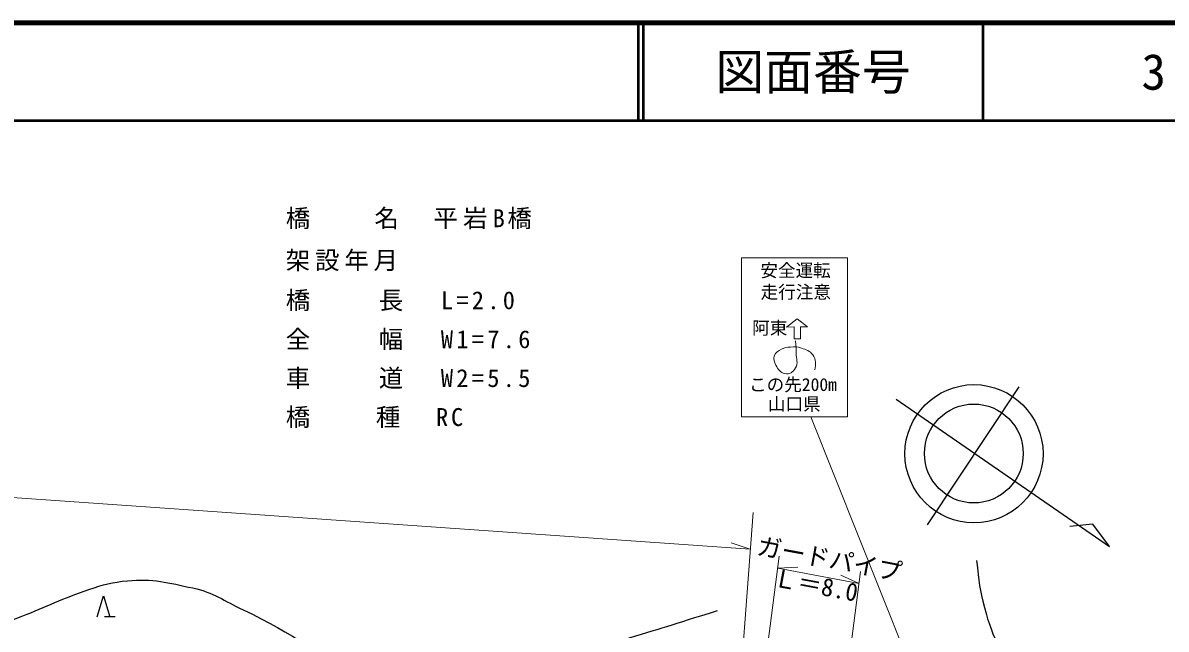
# Model space of a CAD drawing. Units: millimetres, scale not verified. Extents: x 40000 to 680000, y 20000 to 380000.
# Drawn here: x 445752 to 562770, y 317992 to 380000 of the extents above; entities that cross this region are included whole.
import ezdxf
from ezdxf.enums import TextEntityAlignment as Align

# ---------------------------------------------------------------- set-up
doc = ezdxf.new("R2010")
doc.units = ezdxf.units.MM
doc.header["$LTSCALE"] = 1000
for name, color, linetype, lineweight in [('M-BGD', 7, 'Continuous', 25), ('M-STR-HTXT', 7, 'Continuous', 13), ('M-STR-STRC', 7, 'Continuous', 25), ('M-TTL', 2, 'Continuous', 140), ('M-TTL-LINE', 7, 'Continuous', 50)]:
    doc.layers.add(name, color=color, linetype=linetype, lineweight=lineweight)
doc.layers.add('M-TTL-TXT', color=7, linetype='Continuous')
doc.styles.add('ＭＳ ゴシック', font='')
doc.styles.add('ＭＳ 明朝', font='')
doc.styles.get('ＭＳ ゴシック').set_extended_font_data('MS Gothic')
doc.styles.get('ＭＳ 明朝').set_extended_font_data('MS Mincho')

msp = doc.modelspace()

# ---------------------------------------------------------------- linework, layer by layer
at = {"layer": 'M-BGD'}
for p, q in [((547688, 342763), (538306, 328668)), ((453364, 319243), (454013, 321407)), ((454013, 321407), (454662, 319243)), ((455202, 319243), (454121, 319243))]:
    msp.add_line(p, q, dxfattribs=at)
msp.add_lwpolyline([(535132, 341504), (556959, 326458), (555257, 328725), (552924, 328483)], dxfattribs=at)
for centre, radius in [((543103, 335932), 7068), ((543088, 335954), 5056)]:
    msp.add_circle(centre, radius, dxfattribs=at)
for points, knots in [([(393309, 331879), (394120, 330228), (394334, 329605), (394798, 328081), (395632, 325336), (395144, 323612), (395617, 320783), (395946, 318819), (395724, 317550), (396660, 315793), (397576, 314073), (398779, 313418), (400607, 312740), (401961, 312238), (402812, 312138), (404256, 312144), (408427, 312163), (410707, 313007), (414831, 313633), (418821, 314240), (421055, 314589), (425033, 315272), (427918, 315767), (429518, 316135), (432406, 316612), (435766, 317168), (437738, 316985), (441045, 317804), (442857, 318253), (443838, 318640), (445587, 319293), (448315, 320312), (449751, 321129), (452513, 322049), (454013, 322548), (454886, 322796), (456460, 322942), (459083, 323186), (460585, 322739), (463163, 322198), (465304, 321748), (466313, 320879), (468301, 319964), (473548, 317548), (476011, 315113), (481482, 313261), (483320, 312639), (484397, 312381), (486323, 312144), (488056, 311930), (489057, 312087), (490791, 312293), (492706, 312521), (493779, 312729), (495632, 313261), (497471, 313789), (498426, 314318), (500249, 314899), (502933, 315756), (504474, 316109), (507175, 316910), (510968, 318036), (512168, 318420), (516856, 319889)], [0, 0, 0, 0, 1, 1, 1, 2, 2, 2, 3, 3, 3, 4, 4, 4, 5, 5, 5, 6, 6, 6, 7, 7, 7, 8, 8, 8, 9, 9, 9, 10, 10, 10, 11, 11, 11, 12, 12, 12, 13, 13, 13, 14, 14, 14, 15, 15, 15, 16, 16, 16, 17, 17, 17, 18, 18, 18, 19, 19, 19, 20, 20, 20, 21, 21, 21, 21]), ([(543369, 325024), (543600, 322789), (543668, 322049), (544163, 320208), (544630, 318472), (545005, 317524), (545752, 315889), (546472, 314310), (547044, 313510), (547837, 311966), (549109, 309490), (550021, 308181), (550965, 305562), (551491, 304101), (551771, 303239), (551858, 301689), (551924, 300522), (551831, 299848), (551561, 298711), (551166, 297050), (550642, 296209), (549972, 294639), (549140, 292693), (548534, 291665), (547688, 289724), (547103, 288382), (546692, 287653), (546292, 286244), (546090, 285527), (546122, 285090), (546116, 284346), (546113, 283946), (546173, 283724), (546248, 283331), (546309, 283015), (546411, 282437), (546535, 282559), (546547, 282570), (546573, 282608), (546579, 282625)], [0, 0, 0, 0, 1, 1, 1, 2, 2, 2, 3, 3, 3, 4, 4, 4, 5, 5, 5, 6, 6, 6, 7, 7, 7, 8, 8, 8, 9, 9, 9, 10, 10, 10, 11, 11, 11, 12, 12, 12, 13, 13, 13, 13])]:
    msp.add_open_spline(points, degree=3, knots=knots, dxfattribs=at)
at = {"layer": 'M-STR-HTXT'}
for p, q in [((339818, 338795), (520202, 326184)), ((517657, 292440), (520485, 329926)), ((520202, 326184), (518242, 326822)), ((517081, 279346), (523173, 325437)), ((523012, 324215), (525070, 324340)), ((523012, 324215), (531339, 322663)), ((525319, 277154), (531500, 323885)), ((531339, 322663), (529464, 323521))]:
    msp.add_line(p, q, dxfattribs=at)
at = {"layer": 'M-STR-STRC', "lineweight": 13}
for p, q in [((519296, 355981), (530155, 355981)), ((519296, 339692), (519296, 355981)), ((530155, 355981), (530155, 339692)), ((524989, 349714), (523929, 348877)), ((523929, 348877), (524690, 348909)), ((524690, 348909), (524690, 347695)), ((526046, 348925), (524989, 349714)), ((525336, 347695), (525336, 348925)), ((525336, 348925), (526046, 348925)), ((524690, 347695), (525336, 347695)), ((530155, 339692), (519296, 339692)), ((553832, 271027), (526408, 339692))]:
    msp.add_line(p, q, dxfattribs=at)
msp.add_open_spline([(526817, 344499), (526888, 345091), (526967, 345554), (526604, 346042), (526287, 346469), (525934, 346559), (525433, 346734), (525019, 346880), (524752, 346869), (524315, 346841), (523952, 346818), (523727, 346805), (523410, 346628), (523063, 346434), (522773, 346318), (522665, 345936), (522561, 345571), (522644, 345312), (522824, 344978), (523054, 344550), (523255, 344231), (523729, 344126), (524211, 344020), (524594, 344288), (524847, 344712), (525146, 345212), (524905, 345620), (524900, 346202), (524896, 346702), (524887, 346872), (524847, 347480)], degree=3, knots=[0, 0, 0, 0, 1, 1, 1, 2, 2, 2, 3, 3, 3, 4, 4, 4, 5, 5, 5, 6, 6, 6, 7, 7, 7, 8, 8, 8, 9, 9, 9, 10, 10, 10, 10], dxfattribs=at)
at = {"layer": 'M-TTL'}
msp.add_line((680000, 380000), (40000, 380000), dxfattribs=at)
at = {"layer": 'M-TTL-LINE'}
for p, q in [((508747, 380000), (508747, 370000)), ((509247, 380000), (509247, 370000)), ((543997, 380000), (543997, 370000)), ((40000, 370000), (680000, 370000))]:
    msp.add_line(p, q, dxfattribs=at)

# ---------------------------------------------------------------- texts
at = {"layer": 'M-STR-HTXT', "style": 'ＭＳ ゴシック'}
for s, p in [('ガードパイプ', (520684, 325112)), ('Ｌ＝8.0', (522334, 321858))]:
    msp.add_text(s, height=1833, rotation=349.446, dxfattribs=at).set_placement(p, align=Align.BOTTOM_LEFT)
at = {"layer": 'M-STR-HTXT', "char_height": 1833, "attachment_point": 7, "style": 'ＭＳ ゴシック'}
for s, insert in [('\\T1.21;橋\u3000\u3000名\u3000平岩B橋', (472660, 358899)), ('\\T1.2;架設年月\u3000', (472660, 354604)), ('\\T1.27;橋\u3000\u3000長\u3000L=2.0', (472660, 350506)), ('\\T1.27;全\u3000\u3000幅\u3000W1=7.6', (472660, 346526)), ('\\T1.27;車\u3000\u3000道\u3000W2=5.5', (472660, 342546)), ('\\T1.23;橋\u3000\u3000種\u3000RC', (472660, 338566))]:
    msp.add_mtext(s, dxfattribs=dict(at, insert=insert))
at = {"layer": 'M-STR-STRC', "style": 'ＭＳ 明朝'}
for s, p in [('安全運転', (521236, 353625)), ('走行注意', (521262, 351416)), ('阿東', (520396, 347743)), ('この先200m', (520080, 341951)), ('山口県', (522014, 339964))]:
    msp.add_text(s, height=1320, dxfattribs=at).set_placement(p, align=Align.BOTTOM_LEFT)
at = {"layer": 'M-TTL-TXT', "style": 'ＭＳ ゴシック'}
for s, p in [('図面番号', (526622, 375000)), ('3', (561497, 375000))]:
    msp.add_text(s, height=3666, dxfattribs=at).set_placement(p, align=Align.MIDDLE_CENTER)

doc.saveas('drawing.dxf')
